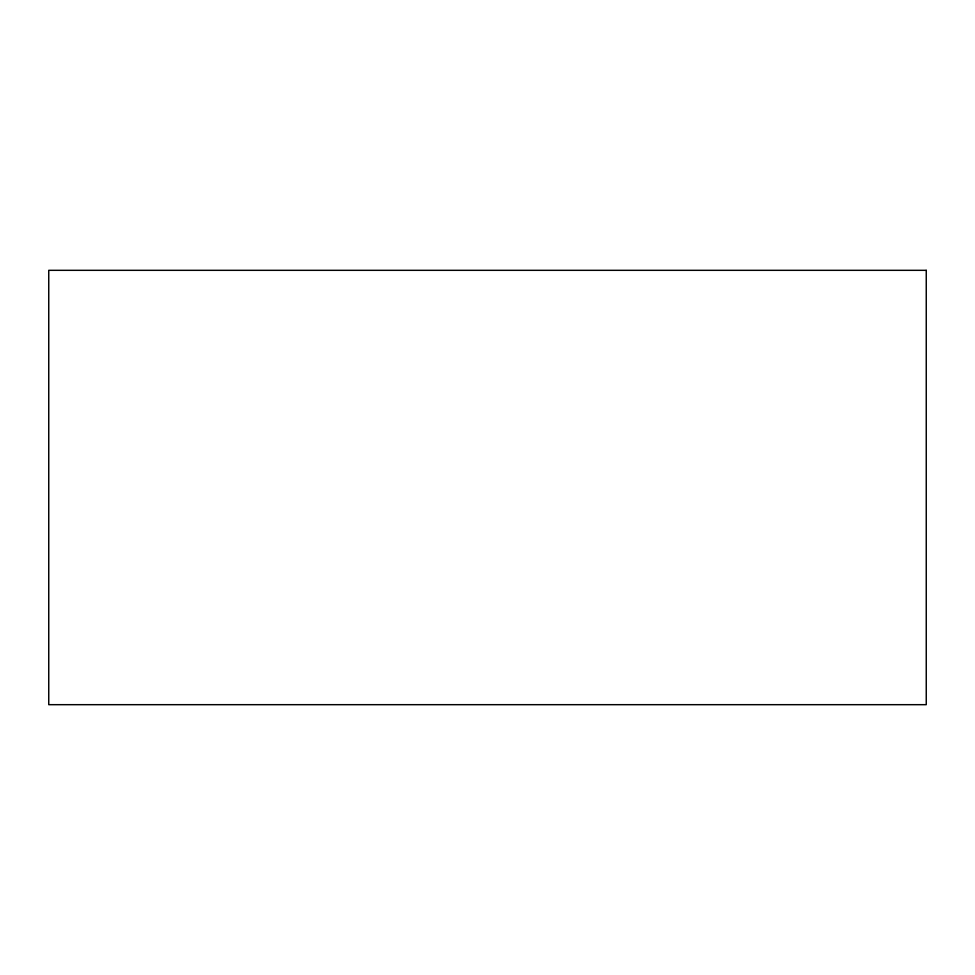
<?xml version="1.0" encoding="UTF-8"?>
<svg xmlns="http://www.w3.org/2000/svg" width="975" height="975" viewBox="0 0 975 975"><rect width="100%" height="100%" fill="white"/><g stroke="black" fill="none" stroke-linecap="round" stroke-linejoin="round"><path stroke-width="1.46" d="M926.25 270.319L48.75 270.319L48.75 704.681L926.25 704.681L926.25 270.319"/></g></svg>
